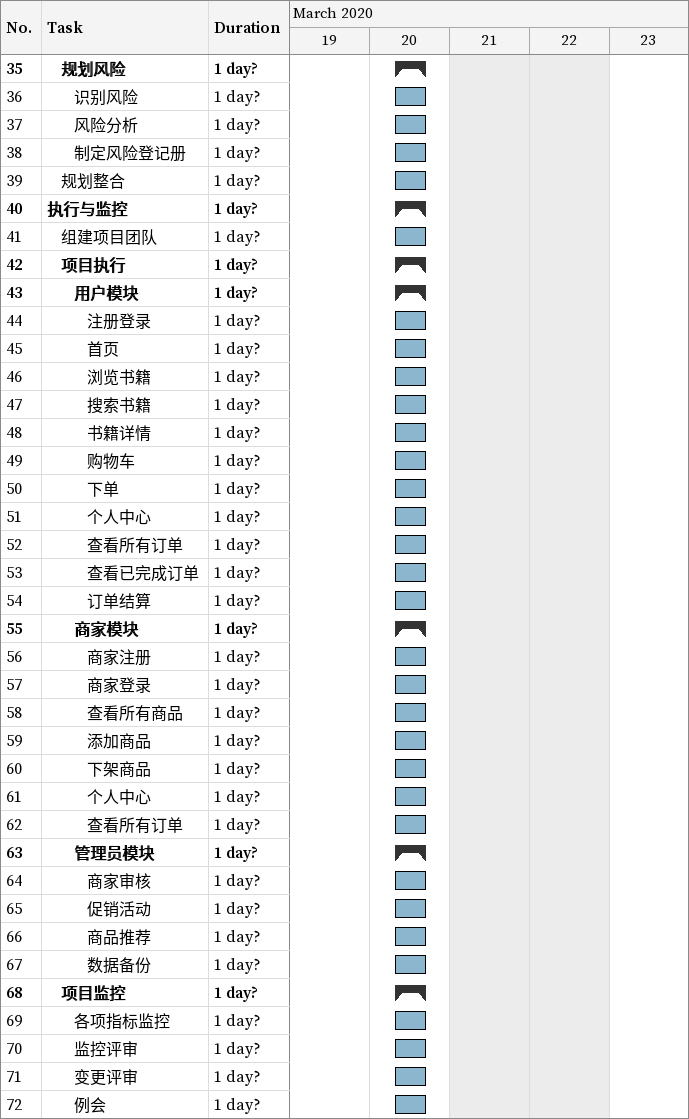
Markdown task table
| ID | Level | Task | Duration | Start | Finish |
|---|---|---|---|---|---|
| 35 | 2 | **规划风险** | 1d? | 2020-03-20 | 2020-03-20 |
| 36 | 3 | 识别风险 | 1d? | 2020-03-20 | 2020-03-20 |
| 37 | 3 | 风险分析 | 1d? | 2020-03-20 | 2020-03-20 |
| 38 | 3 | 制定风险登记册 | 1d? | 2020-03-20 | 2020-03-20 |
| 39 | 2 | 规划整合 | 1d? | 2020-03-20 | 2020-03-20 |
| 40 | 1 | **执行与监控** | 1d? | 2020-03-20 | 2020-03-20 |
| 41 | 2 | 组建项目团队 | 1d? | 2020-03-20 | 2020-03-20 |
| 42 | 2 | **项目执行** | 1d? | 2020-03-20 | 2020-03-20 |
| 43 | 3 | **用户模块** | 1d? | 2020-03-20 | 2020-03-20 |
| 44 | 4 | 注册登录 | 1d? | 2020-03-20 | 2020-03-20 |
| 45 | 4 | 首页 | 1d? | 2020-03-20 | 2020-03-20 |
| 46 | 4 | 浏览书籍 | 1d? | 2020-03-20 | 2020-03-20 |
| 47 | 4 | 搜索书籍 | 1d? | 2020-03-20 | 2020-03-20 |
| 48 | 4 | 书籍详情 | 1d? | 2020-03-20 | 2020-03-20 |
| 49 | 4 | 购物车 | 1d? | 2020-03-20 | 2020-03-20 |
| 50 | 4 | 下单 | 1d? | 2020-03-20 | 2020-03-20 |
| 51 | 4 | 个人中心 | 1d? | 2020-03-20 | 2020-03-20 |
| 52 | 4 | 查看所有订单 | 1d? | 2020-03-20 | 2020-03-20 |
| 53 | 4 | 查看已完成订单 | 1d? | 2020-03-20 | 2020-03-20 |
| 54 | 4 | 订单结算 | 1d? | 2020-03-20 | 2020-03-20 |
| 55 | 3 | **商家模块** | 1d? | 2020-03-20 | 2020-03-20 |
| 56 | 4 | 商家注册 | 1d? | 2020-03-20 | 2020-03-20 |
| 57 | 4 | 商家登录 | 1d? | 2020-03-20 | 2020-03-20 |
| 58 | 4 | 查看所有商品 | 1d? | 2020-03-20 | 2020-03-20 |
| 59 | 4 | 添加商品 | 1d? | 2020-03-20 | 2020-03-20 |
| 60 | 4 | 下架商品 | 1d? | 2020-03-20 | 2020-03-20 |
| 61 | 4 | 个人中心 | 1d? | 2020-03-20 | 2020-03-20 |
| 62 | 4 | 查看所有订单 | 1d? | 2020-03-20 | 2020-03-20 |
| 63 | 3 | **管理员模块** | 1d? | 2020-03-20 | 2020-03-20 |
| 64 | 4 | 商家审核 | 1d? | 2020-03-20 | 2020-03-20 |
| 65 | 4 | 促销活动 | 1d? | 2020-03-20 | 2020-03-20 |
| 66 | 4 | 商品推荐 | 1d? | 2020-03-20 | 2020-03-20 |
| 67 | 4 | 数据备份 | 1d? | 2020-03-20 | 2020-03-20 |
| 68 | 2 | **项目监控** | 1d? | 2020-03-20 | 2020-03-20 |
| 69 | 3 | 各项指标监控 | 1d? | 2020-03-20 | 2020-03-20 |
| 70 | 3 | 监控评审 | 1d? | 2020-03-20 | 2020-03-20 |
| 71 | 3 | 变更评审 | 1d? | 2020-03-20 | 2020-03-20 |
| 72 | 3 | 例会 | 1d? | 2020-03-20 | 2020-03-20 |
